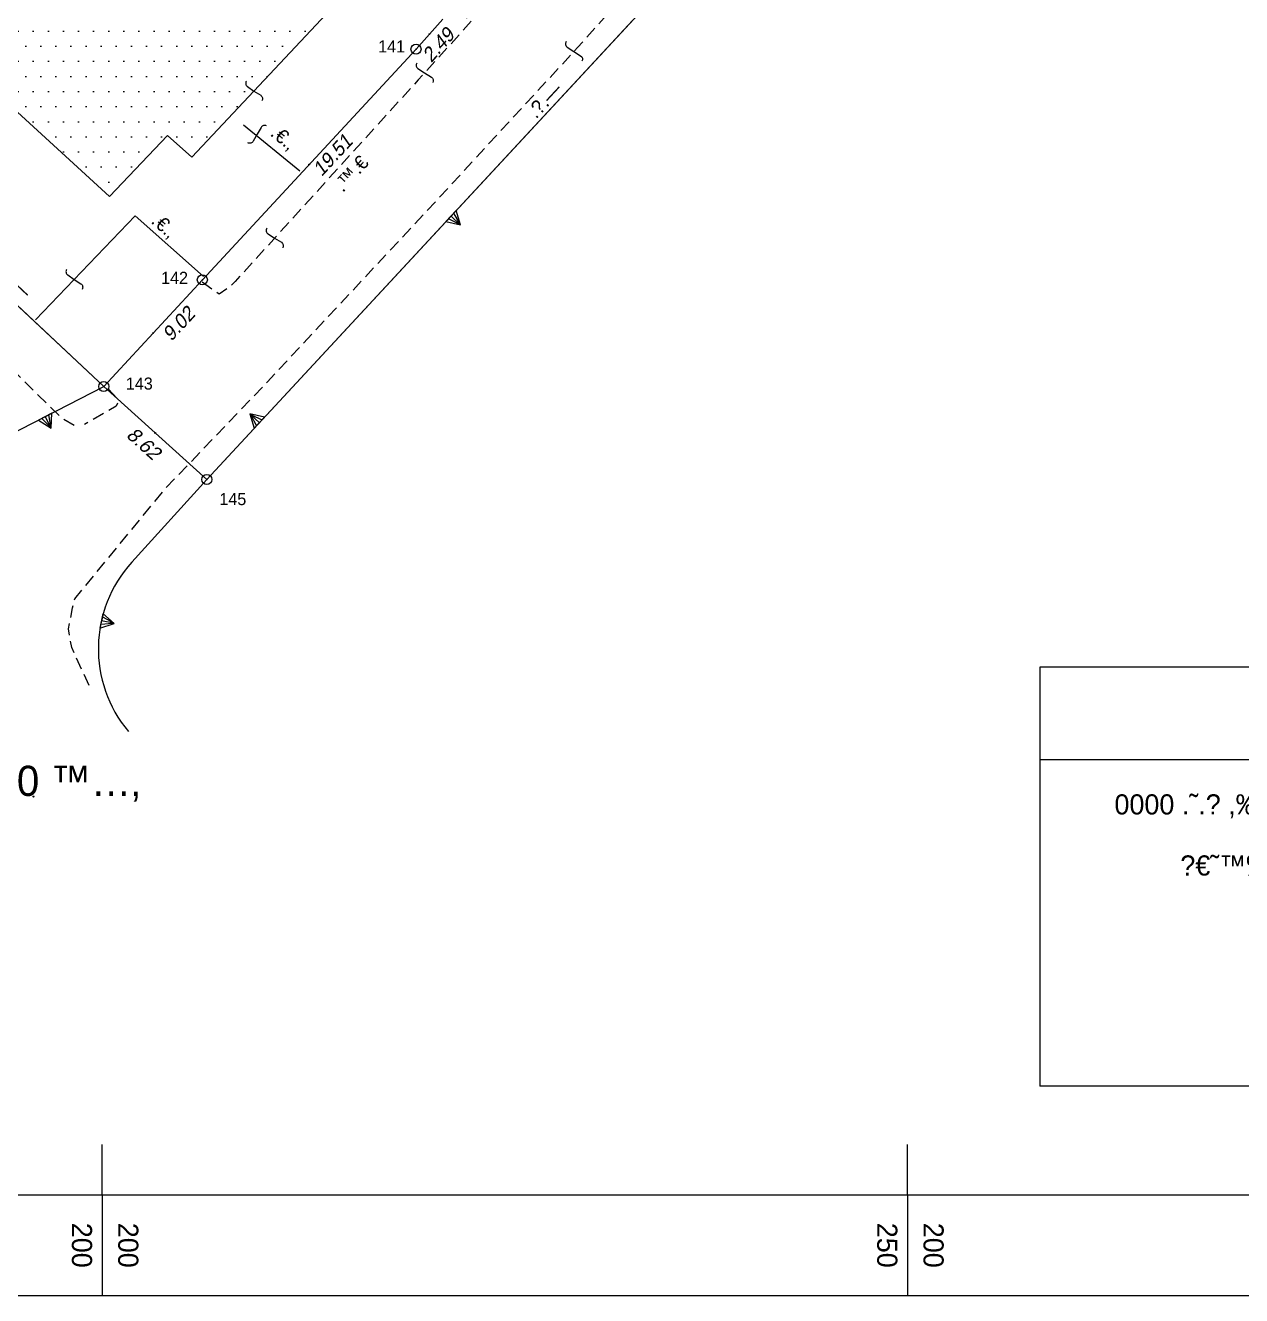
# Model space of a CAD drawing. Header units: millimetres. Extents: x 199469 to 200356, y 746544 to 746866.
# Drawn here: x 200195.2 to 200270.7, y 746543.8 to 746622.6 of the extents above; entities that cross this region are included whole.
import ezdxf
from ezdxf.enums import TextEntityAlignment as Align

# ---------------------------------------------------------------- set-up
doc = ezdxf.new("R2010")
doc.units = ezdxf.units.MM
doc.header["$LTSCALE"] = 3
doc.linetypes.add('DASHED2', pattern=[0.375, 0.25, -0.125])
doc.linetypes.add('HIDDEN', pattern=[0.375, 0.25, -0.125])
for name, color, linetype in [('C1609_1', 52, 'Continuous'), ('C1611_1', 6, 'Continuous'), ('C1650', 7, 'Continuous'), ('C1650_0_1', 1, 'Continuous'), ('C1656', 7, 'Continuous'), ('C1660_1', 240, 'Continuous'), ('C1666', 1, 'Continuous'), ('C1680', 7, 'Continuous'), ('C1690', 7, 'Continuous'), ('gvul_temp', 51, 'Continuous'), ('M2200', 80, 'Continuous'), ('M2404', 9, 'DASHED2'), ('M2602', 9, 'Continuous'), ('M2605', 9, 'Continuous'), ('ROW_TEMP', 7, 'Continuous')]:
    doc.layers.add(name, color=color, linetype=linetype)
doc.styles.add('HANIT_TEXT', font='hebtxt')
doc.styles.add('HEBTXT', font='hebtxt')
doc.styles.add('HEBTXT2', font='HEBTXT')
doc.styles.add('TRHEBTXT', font='hebtxt.shx')

# ---------------------------------------------------------------- blocks, each defined once
blk = doc.blocks.new('GUSHHORZ')
for points in [[(-10, -10), (650, -10), (650, 490), (-10, 490)], [(0, 0), (640, 0), (640, 480), (0, 480)]]:
    blk.add_lwpolyline(points, close=True)
blk = doc.blocks.new('UPDATE_TABLE')
for points in [[(-146.8381467791623, 52.40447551384568), (-146.8381467791623, 10.80447551398538)], [(-13.66598415293265, 52.40447481302546), (-146.8381467791623, 52.40447481302546)], [(-13.66598415293265, 52.40447481302546), (-13.66598415293265, 10.80447481293231), (-146.8381467791623, 10.80447481293231)], [(-146.8381467791623, 43.26286519016139), (-13.66598415293265, 43.26286519016139)]]:
    blk.add_lwpolyline(points)
blk = doc.blocks.new('M2605_P')
at = {"style": 'HANIT_TEXT'}
blk.add_attdef('NAME', text='', height=1.388888888888888, rotation=4.2021672e-09, dxfattribs=at).set_placement((-2.328306e-10, 0.4999999998835847), align=Align.BOTTOM_CENTER)
blk.add_attdef('HEIGHT', text='', height=1.599999999999999, rotation=4.2021672e-09, dxfattribs=at).set_placement((-2.328306e-10, -1.000000000116415), align=Align.TOP_CENTER)
at = {"style": 'HANIT_TEXT', "flags": 1}
blk.add_attdef('MARK', text='', height=1.599999999999999, rotation=4.2021672e-09, dxfattribs=at).set_placement((-2.328306e-10, -3.00000000023283), align=Align.TOP_CENTER)
blk = doc.blocks.new('C1690')
blk.add_lwpolyline([(0.2109170022299525, 1.2313991212561, 0.4142135623730951), (-0.1192575931622262, 0.772068372712515), (0.0070460243564519, 0), (0.1542380995356956, -0.7744655475765754, -0.4142135623730951), (-0.1634102954749075, -1.242546199972279)], format="xyb")
blk = doc.blocks.new('C1656')
at = {"color": 255}
blk.add_circle((0, 0), 0.05, dxfattribs=at)
at = {"style": 'HEBTXT2'}
blk.add_attdef('TEXT', text='', height=3, dxfattribs=at).set_placement((0, 1.312230307143181), align=Align.MIDDLE)
blk = doc.blocks.new('M2602_P')
at = {"style": 'HANIT_TEXT'}
blk.add_attdef('NAME', text='', height=1.388888888888889, dxfattribs=at).set_placement((0, 0.4999999997671694), align=Align.BOTTOM_CENTER)
blk.add_attdef('HEIGHT', text='', height=1.6, dxfattribs=at).set_placement((1.164153e-10, -1.00000000023283), align=Align.TOP_CENTER)
at = {"style": 'HANIT_TEXT', "flags": 1}
blk.add_attdef('MARK', text='', height=1.6, dxfattribs=at).set_placement((1.164153e-10, -3.00000000023283), align=Align.TOP_CENTER)
blk = doc.blocks.new('M2404_P')
at = {"style": 'HANIT_TEXT'}
blk.add_attdef('NAME', text='', height=1.388888888888888, dxfattribs=at).set_placement((-2.328306e-10, 0.5), align=Align.BOTTOM_CENTER)
blk.add_attdef('HEIGHT', text='', height=1.599999999999999, dxfattribs=at).set_placement((-2.328306e-10, -1), align=Align.TOP_CENTER)
at = {"style": 'HANIT_TEXT', "flags": 1}
blk.add_attdef('MARK', text='', height=1.599999999999999, dxfattribs=at).set_placement((0, -2.999999999767169), align=Align.TOP_CENTER)
blk = doc.blocks.new('C1609')
blk.add_circle((0, 0), 0.04)
at = {"style": 'HEBTXT', "width": 10}
blk.add_attdef('CROSS', text='', height=1.4, dxfattribs=at).set_placement((0, 1.5), align=Align.CENTER)
at = {"style": 'HEBTXT'}
for tag in ['LEGAL_LENGTH', 'RADIUS']:
    blk.add_attdef(tag, text='', height=1.4, dxfattribs=at).set_placement((0, 1.5), align=Align.CENTER)
at = {"style": 'HEBTXT', "oblique": 12}
blk.add_attdef('CALC_LENGTH', text='', height=1.4, dxfattribs=at).set_placement((0, -1.5), align=Align.TOP_CENTER)
at = {"style": 'HEBTXT', "flags": 1}
for tag, p in [('LINE_NAME', (0, -4)), ('TOPO', (0, -5.5)), ('COMMENT', (0, -7))]:
    blk.add_attdef(tag, text='', height=1, dxfattribs=at).set_placement(p, align=Align.MIDDLE_CENTER)
blk = doc.blocks.new('C1650_PLT')
for p, q in [((-0.04311719935372459, 1.134967032846477), (-0.4041769997362633, -4.400064535298176e-05)), ((-5.350092488312317e-17, 1.210260043551027), (-6.086124371957014e-16, -4.400064535303727e-05)), ((0.03945581444525331, 1.121762100508451), (0.3744068084695465, -4.400064535309278e-05))]:
    blk.add_line(p, q)
blk.add_lwpolyline([(0.7500000000000001, -4.400064535314829e-05), (2.010226348134657e-18, 1.298994105031305), (-0.7500000000000001, -4.400064535292625e-05)], close=True)
blk = doc.blocks.new('C1611')
blk.add_circle((0, 0), 0.5)
at = {"color": 255}
blk.add_point((0, 0), dxfattribs=at)
at = {"style": 'HEBTXT2'}
blk.add_attdef('POINT_NAME', text='', height=1.5, dxfattribs=at).set_placement((0, 1.5), align=Align.BOTTOM_CENTER)
blk.add_attdef('MARK_DESC', text='', height=1.199999999999999, dxfattribs=at).set_placement((2, 0), align=Align.MIDDLE_LEFT)
at = {"style": 'HEBTXT2', "flags": 1}
for tag, p in [('MARK', (0, -2)), ('CLASS', (0, -3.5)), ('SOURCE', (0, -5)), ('TOPO', (0, -6.5)), ('HEIGHT', (0, -8)), ('COMMENT', (0, -9.5))]:
    blk.add_attdef(tag, text='', height=1, dxfattribs=at).set_placement(p, align=Align.MIDDLE)
blk = doc.blocks.new('ROW_TEMP')
at = {"color": 0, "style": 'HEBTXT'}
for tag, p in [('SURVEYOR', (-105.5425856267871, 37.18916464979429)), ('NOTE', (-28.34331299189239, 37.222219238261))]:
    blk.add_attdef(tag, text='', height=2, dxfattribs=at).set_placement(p, align=Align.BOTTOM_RIGHT)
for tag, p in [('DATE', (-90.64431960522779, 38.04686087252043)), ('NUM', (-19.06871095125098, 38.04686087252043))]:
    blk.add_attdef(tag, text='', height=2, dxfattribs=at).set_placement(p, align=Align.CENTER)
blk = doc.blocks.new('ROW_PRE')
at = {"color": 0, "style": 'HEBTXT'}
for tag, p in [('SURVEYOR', (-105.5425856267871, 37.18916464979429)), ('NOTE', (-28.34331299189239, 37.222219238261))]:
    blk.add_attdef(tag, text='', height=2, dxfattribs=at).set_placement(p, align=Align.BOTTOM_RIGHT)
for tag, p in [('DATE', (-90.64431960522779, 38.04686087252043)), ('NUM', (-19.06871095125098, 38.04686087252043))]:
    blk.add_attdef(tag, text='', height=2, dxfattribs=at).set_placement(p, align=Align.CENTER)

msp = doc.modelspace()

# ---------------------------------------------------------------- hatches: boundary and pattern name
at = {"layer": 'M2200'}
h = msp.add_hatch(dxfattribs=at)
h.set_pattern_fill('DOTS', color=256, scale=15)
h.set_pattern_definition([(0, (1.036708911851747, 10.37379167531617), (0.46875, 0.9375), [0, -0.9375])])
h.paths.add_polyline_path([(200205.9367089119, 746633.7337916752), (200201.7767089119, 746637.4537916752), (200191.9867089119, 746626.8137916753), (200193.3567089119, 746625.5537916755), (200189.9067089119, 746621.6537916755), (200200.4567089119, 746611.9737916753), (200204.0567089119, 746615.7637916754), (200205.5767089119, 746614.4237916755), (200215.4767089119, 746624.9637916752), (200211.3567089119, 746628.7637916754)])

# ---------------------------------------------------------------- linework, layer by layer
at = {"layer": 'C1650_0_1'}
for p, q in [((200206.4998877081, 746594.4176412488), (200260.0836089118, 746652.1862916754)), ((200186.2711089118, 746593.0612916753), (200200.0992089119, 746600.1862916754)), ((200200.0992089119, 746600.1862916754), (200206.4998877081, 746594.4176412488))]:
    msp.add_line(p, q, dxfattribs=at)
at = {"layer": 'C1660_1'}
for p, q in [((200221.1467089118, 746622.9837916753), (200219.4898089119, 746621.1237916754)), ((200219.4898089119, 746621.1237916754), (200206.2242089118, 746606.8112916753)), ((200200.0992089119, 746600.1862916754), (200186.9742089119, 746612.4987916754)), ((200206.2242089118, 746606.8112916753), (200200.0992089119, 746600.1862916754))]:
    msp.add_line(p, q, dxfattribs=at)
at = {"layer": 'C1666'}
msp.add_line((200206.4998877081, 746594.4176412488), (200201.8400312599, 746589.2777995873), dxfattribs=at)
msp.add_arc((200207.7668509587, 746583.9044572142), 8, 137.8040829914065, 220.0124600274067, dxfattribs=at)
at = {"layer": 'C1680'}
for p, q in [((200200, 746550), (200200, 746553.125)), ((200250, 746550), (200250, 746553.125)), ((200200, 746550), (200200, 746543.75)), ((200250, 746550), (200250, 746543.75))]:
    msp.add_line(p, q, dxfattribs=at)
at = {"layer": 'gvul_temp'}
for p, q in [((200206.4998877081, 746594.4176412488), (200260.0836089118, 746652.1862916754)), ((200221.1467089118, 746622.9837916753), (200219.4898089119, 746621.1237916754)), ((200219.4898089119, 746621.1237916754), (200206.2242089118, 746606.8112916753)), ((200200.0992089119, 746600.1862916754), (200186.9742089119, 746612.4987916754)), ((200206.2242089118, 746606.8112916753), (200200.0992089119, 746600.1862916754)), ((200186.2711089118, 746593.0612916753), (200200.0992089119, 746600.1862916754)), ((200200.0992089119, 746600.1862916754), (200206.4998877081, 746594.4176412488))]:
    msp.add_line(p, q, dxfattribs=at)
at = {"layer": 'M2200'}
for p, q in [((200205.5767089119, 746614.4237916755), (200215.4767089119, 746624.9637916752)), ((200189.9067089119, 746621.6537916755), (200200.4567089119, 746611.9737916753)), ((200200.4567089119, 746611.9737916753), (200204.0567089119, 746615.7637916754)), ((200204.0567089119, 746615.7637916754), (200205.5767089119, 746614.4237916755))]:
    msp.add_line(p, q, dxfattribs=at)
at = {"layer": 'M2404', "linetype": 'DASHED2', "flags": 128}
msp.add_lwpolyline([(200199.2007435233, 746581.6162752972), (200198.1167089118, 746583.9737916752), (200197.9167089119, 746585.1387916754), (200198.1667089118, 746586.4487916753), (200198.3067089119, 746586.9937916753), (200201.1117089118, 746590.4187916755), (200203.9167089119, 746593.8437916756), (200210.2467089119, 746600.4537916752), (200215.5617089119, 746606.1537916751), (200220.8767089118, 746611.8537916753), (200229.5167089119, 746621.2237916753), (200240.3367089119, 746633.3237916752), (200251.0867089119, 746644.7037916752), (200268.2667089119, 746662.6937916753), (200270.3067089119, 746664.4687916755), (200272.3467089118, 746666.2437916752), (200276.0767089119, 746668.0137916754), (200277.1167089119, 746667.7537916753), (200278.7036125358, 746666.4937916754)], dxfattribs=at)
at = {"layer": 'M2404', "linetype": 'HIDDEN', "flags": 128}
for points in [[(200219.3267089118, 746625.4937916753), (200222.9467089119, 746622.8837916754), (200219.6267089118, 746619.2137916753), (200208.2667089119, 746606.7037916752), (200207.9267089118, 746606.3737916754), (200207.2667089119, 746605.9237916755), (200206.1367089119, 746606.7037916752)], [(200198.271385382, 746597.7589576974), (200197.5567089119, 746598.1737916754), (200196.0367089119, 746599.6437916755), (200191.2867089119, 746604.3537916753), (200188.0167089119, 746607.6537916755), (200186.3667089118, 746609.4837916753), (200185.3067089118, 746610.5437916755)], [(200200.4067089119, 746600.0237916755), (200201.0367089118, 746599.3337916753), (200200.8767089119, 746598.9637916752), (200198.9151851297, 746597.8352815721)]]:
    msp.add_lwpolyline(points, dxfattribs=at)
at = {"layer": 'M2602'}
for p, q in [((200202.0567089119, 746610.7837916755), (200195.8667089119, 746604.3237916753)), ((200206.2967089119, 746607.0037916754), (200202.0567089119, 746610.7837916755))]:
    msp.add_line(p, q, dxfattribs=at)
at = {"layer": 'M2602', "elevation": 100, "flags": 128}
msp.add_lwpolyline([(200196.4267089119, 746646.3037916754), (200185.5167089119, 746633.2437916754), (200186.9742089119, 746612.4987916754), (200200.0992089119, 746600.1862916754)], dxfattribs=at)
at = {"layer": 'M2602'}
msp.add_lwpolyline([(200212.2667089119, 746613.5437916754), (200208.7867089119, 746616.4037916755)], dxfattribs=at)
at = {"layer": 'M2605', "elevation": 100}
msp.add_lwpolyline([(200275.0523089119, 746665.6862916753), (200268.6773089119, 746661.1237916753), (200260.0836089118, 746652.1862916754), (200206.4998877081, 746594.4176412488)], dxfattribs=at)

# ---------------------------------------------------------------- block references
at = {"layer": 'C1609_1', "linetype": 'DASHED2'}
ref = msp.add_blockref('C1609', (200220.3182589119, 746622.0537916754), dxfattribs=dict(at, xscale=0.625, yscale=0.625, zscale=0.625, rotation=48.30514439290707))
ref.add_attrib('CALC_LENGTH', '2.49', dxfattribs={"layer": '0', "height": 0.8750000000000001, "rotation": 408.3051443970759, "style": 'HEBTXT2', "oblique": 12.00000000000003}).set_placement((200220.5402734617, 746621.6761977593), align=Align.TOP_CENTER)
ref = msp.add_blockref('C1609', (200212.8570089119, 746613.9675416754), dxfattribs=dict(at, xscale=0.625, yscale=0.625, zscale=0.625, rotation=47.17397730333817))
ref.add_attrib('CALC_LENGTH', '19.51', dxfattribs={"layer": '0', "height": 0.8750000000000001, "rotation": 407.1739773075068, "style": 'HEBTXT2', "oblique": 11.99999999999995}).set_placement((200213.9827603688, 746614.847525057), align=Align.TOP_CENTER)
ref = msp.add_blockref('C1609', (200203.1617089119, 746603.4987916754), dxfattribs=dict(at, xscale=0.625, yscale=0.625, zscale=0.625, rotation=47.24574256589507))
ref.add_attrib('CALC_LENGTH', '9.02', dxfattribs={"layer": '0', "height": 0.875, "rotation": 407.2457425700637, "style": 'HEBTXT2', "oblique": 11.99999999999995}).set_placement((200204.4239545407, 746604.3712524747), align=Align.TOP_CENTER)
ref = msp.add_blockref('C1609', (200203.29954831, 746597.301966462), dxfattribs=dict(at, xscale=0.625, yscale=0.625, zscale=0.625, rotation=317.9730522150763))
ref.add_attrib('CALC_LENGTH', '8.62', dxfattribs={"layer": '0', "height": 0.8750000000000001, "rotation": 317.973052219245, "style": 'HEBTXT2', "oblique": 11.99999999999995}).set_placement((200202.8831936396, 746596.9770376754), align=Align.TOP_CENTER)
at = {"layer": 'C1611_1', "linetype": 'DASHED2'}
ref = msp.add_blockref('C1611', (200219.4898089119, 746621.1237916754, 200), dxfattribs=dict(at, xscale=0.625, yscale=0.625, zscale=0.625))
ref.add_attrib('POINT_NAME', '141', dxfattribs={"layer": '0', "height": 0.75, "style": 'HEBTXT2'}).set_placement((200217.9739567566, 746620.6952426169, 200), align=Align.BOTTOM_CENTER)
ref = msp.add_blockref('C1611', (200206.2242089118, 746606.8112916753, 200), dxfattribs=dict(at, xscale=0.625, yscale=0.625, zscale=0.625))
ref.add_attrib('POINT_NAME', '142', dxfattribs={"layer": '0', "height": 0.75, "style": 'HEBTXT2'}).set_placement((200204.4967700601, 746606.3313213424, 200), align=Align.BOTTOM_CENTER)
ref = msp.add_blockref('C1611', (200200.0992089119, 746600.1862916754, 200), dxfattribs=dict(at, xscale=0.625, yscale=0.625, zscale=0.625))
ref.add_attrib('POINT_NAME', '143', dxfattribs={"layer": '0', "height": 0.75, "style": 'HEBTXT2'}).set_placement((200202.3090742769, 746599.7664375283, 200), align=Align.BOTTOM_CENTER)
ref = msp.add_blockref('C1611', (200206.4998877081, 746594.4176412488, 200), dxfattribs=dict(at, xscale=0.625, yscale=0.625, zscale=0.625))
ref.add_attrib('POINT_NAME', '145', dxfattribs={"layer": '0', "height": 0.75, "style": 'HEBTXT2'}).set_placement((200208.1147251168, 746592.5968270146, 200), align=Align.BOTTOM_CENTER)
at = {"layer": 'C1650', "linetype": 'DASHED2'}
for p, xscale, yscale, zscale, rotation in [((200221.6642755336, 746610.7663792527), 0.625, 0.625, 0.625, 227.152320432458), ((200209.7633715962, 746597.9360057011), 0.6250000000000001, 0.6250000000000001, 0.6250000000000001, 47.15232043245796), ((200196.4683360733, 746598.315465678), 0.625, 0.625, 0.625, 207.260021559685), ((200199.9580128896, 746585.6428610831), 0.6250000000000002, 0.6250000000000002, 0.6250000000000002, 258.4411917349393)]:
    msp.add_blockref('C1650_PLT', p, dxfattribs=dict(at, xscale=xscale, yscale=yscale, zscale=zscale, rotation=rotation))
at = {"layer": 'C1656', "xscale": 0.6249999999999997, "yscale": 0.6249999999999997, "zscale": 0.6249999999999997}
msp.add_blockref('C1656', (200195.7489202697, 746574.7247060245), dxfattribs=at).add_auto_attribs({'TEXT': '12240 ™…‚'})
at = {"layer": 'C1680', "xscale": 0.625, "yscale": 0.625, "zscale": 0.625}
for name, p in [('GUSHHORZ', (199950, 746550)), ('UPDATE_TABLE', (200350, 746550))]:
    msp.add_blockref(name, p, dxfattribs=at)
at = {"layer": 'C1690'}
for p, xscale, yscale, zscale, rotation in [((200229.2873911787, 746620.975098717), 0.6250000000000001, 0.6250000000000001, 0.6250000000000001, 47.32110138539827), ((200220.0208882647, 746619.6495260805), 0.625, 0.625, 0.625, 47.86649340186181), ((200209.4276858382, 746618.5237206455), 0.6250000000000001, 0.6250000000000001, 0.6250000000000001, 46.79341108333173), ((200209.6201089738, 746615.8468235787), 0.625, 0.625, 0.625, 320.5852979745647), ((200210.7082474334, 746609.3924929874), 0.625, 0.625, 0.625, 47.75824208070821), ((200198.2660167826, 746606.8277543319), 0.6250000000000002, 0.6250000000000002, 0.6250000000000002, 46.2227282181838)]:
    msp.add_blockref('C1690', p, dxfattribs=dict(at, xscale=xscale, yscale=yscale, zscale=zscale, rotation=rotation))
at = {"layer": 'M2404'}
ref = msp.add_blockref('M2404_P', (200214.8706473575, 746613.976262622), dxfattribs=dict(at, xscale=0.625, yscale=0.625, zscale=0.625, rotation=47.75824208070821))
ref.add_attrib('NAME', '.™.€', dxfattribs={"layer": '0', "height": 0.875, "rotation": 47.75824208070471, "style": 'HANIT_TEXT'}).set_placement((200215.981054867, 746612.9315565494), align=Align.BOTTOM_CENTER)
at = {"layer": 'M2602'}
ref = msp.add_blockref('M2602_P', (200210.6004480763, 746614.9131899484), dxfattribs=dict(at, xscale=0.625, yscale=0.625, zscale=0.625, rotation=320.5852979745647))
ref.add_attrib('NAME', '.€.‚', dxfattribs={"layer": '0', "height": 0.875, "rotation": 320.5852979745454, "style": 'HANIT_TEXT'}).set_placement((200210.8221968157, 746615.1081848588), align=Align.BOTTOM_CENTER)
ref = msp.add_blockref('M2602_P', (200204.1408090329, 746608.9257967559), dxfattribs=dict(at, xscale=0.625, yscale=0.625, zscale=0.625, rotation=318.2826949635107))
ref.add_attrib('NAME', '.€.‚', dxfattribs={"layer": '0', "height": 0.875, "rotation": 318.2826949634884, "style": 'HANIT_TEXT'}).set_placement((200203.3963814912, 746609.6646654174), align=Align.BOTTOM_CENTER)
ref = msp.add_blockref('M2602_P', (200193.9203234339, 746606.0035682827), dxfattribs=dict(at, xscale=0.625, yscale=0.625, zscale=0.625, rotation=316.8011605155609))
ref.add_attrib('NAME', '.€.—', dxfattribs={"layer": '0', "height": 0.875, "rotation": 316.8011605155689, "style": 'HANIT_TEXT'}).set_placement((200194.0822185998, 746606.2693992467), align=Align.BOTTOM_CENTER)
at = {"layer": 'M2605'}
ref = msp.add_blockref('M2605_P', (200227.9553555783, 746617.5423486388), dxfattribs=dict(at, xscale=0.6250000000000001, yscale=0.6250000000000001, zscale=0.6250000000000001, rotation=47.14435497291712))
ref.add_attrib('NAME', '.\x9a.—', dxfattribs={"layer": '0', "height": 0.875, "rotation": 47.14435497713778, "style": 'HANIT_TEXT'}).set_placement((200227.9805515964, 746617.4882952312), align=Align.BOTTOM_CENTER)
at = {"layer": 'ROW_TEMP'}
ref = msp.add_blockref('ROW_TEMP', (200350, 746550), dxfattribs=dict(at, xscale=0.625, yscale=0.625, zscale=0.625))
ref.add_attrib('SURVEYOR', '0000 .˜.\x8e ,‰\x8c€˜™‰ \x8c€˜™‰', dxfattribs={"layer": '0', "color": 0, "height": 1.25, "style": 'HEBTXT'}).set_placement((200284.0358839833, 746573.2432279062), align=Align.BOTTOM_RIGHT)
at = {"layer": 'ROW_TEMP', "xscale": 0.625, "yscale": 0.625, "zscale": 0.625}
msp.add_blockref('ROW_PRE', (200350, 746546.2085367143), dxfattribs=at).add_auto_attribs({'NUM': '2', 'NOTE': '\x9a‰’˜€ „”\x8e \x9a˜…—‰\x81', 'SURVEYOR': '\x8c€˜™‰ ‰…”‰\x8e\x8c †‹˜\x8e', 'DATE': '20.11.2017'})

# ---------------------------------------------------------------- texts
at = {"layer": 'C1680', "style": 'TRHEBTXT'}
for s, p in [('200', (200199.375, 746546.875)), ('250', (200249.375, 746546.875))]:
    msp.add_text(s, height=1.25, rotation=270, dxfattribs=at).set_placement(p, align=Align.TOP_CENTER)
for p in [(200200.625, 746546.875), (200250.625, 746546.875)]:
    msp.add_text('200', height=1.25, rotation=270, dxfattribs=at).set_placement(p, align=Align.BOTTOM_CENTER)

doc.saveas('drawing.dxf')
